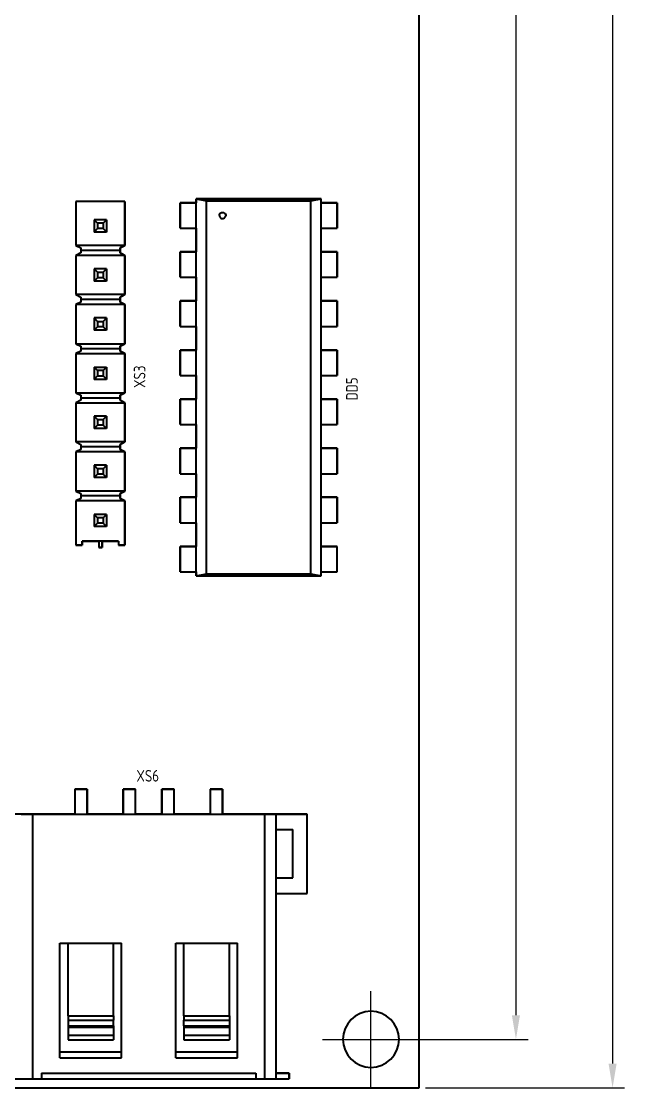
# Model space of a CAD drawing. Header units: inches. Extents: x -969 to 2045, y -594 to 12.
# Drawn here: x -764.2 to -701.7, y -302.5 to -192.1 of the extents above; entities that cross this region are included whole.
import ezdxf

# ---------------------------------------------------------------- set-up
doc = ezdxf.new("R2010")
doc.units = ezdxf.units.IN
doc.header["$MEASUREMENT"] = 0
doc.layers.add('Основная', color=7, linetype='Continuous', lineweight=40)
doc.styles.add('GOST type A0', font='gost.TTF', dxfattribs={"height": 2.116667})
doc.dimstyles.new('ISO-25', dxfattribs={"dimtxt": 2.5, "dimasz": 2.5, "dimexe": 1.25, "dimexo": 0.625, "dimtad": 1, "dimtxsty": 'Standard', "dimcen": 2.5, "dimadec": 0, "dimazin": 0, "dimtfac": 1, "dimtmove": 0, "dimatfit": 3, "dimfxl": 1, "dimarcsym": 0})

# ---------------------------------------------------------------- blocks, each defined once
blk = doc.blocks.new('*D28')
at = {"color": 0, "lineweight": -2, "transparency": 16777216}
for p, q in [((-727.37, -67.47), (-711.75, -67.47)), ((-713, -69.97), (-713, -294.97)), ((-727.37, -297.47), (-711.75, -297.47))]:
    blk.add_line(p, q, dxfattribs=at)
at = {"color": 0, "transparency": 16777216}
for points in [[(-713.42, -69.97), (-712.58, -69.97), (-713, -67.47)], [(-713.42, -294.97), (-712.58, -294.97), (-713, -297.47)]]:
    blk.add_solid(points, dxfattribs=at)
at = {"layer": 'DEFPOINTS', "color": 0, "transparency": 16777216}
for p in [(-728, -67.47), (-728, -297.47), (-713, -297.47)]:
    blk.add_point(p, dxfattribs=at)
at = {"color": 0, "transparency": 16777216, "insert": (-714.68, -182.47), "char_height": 2.117, "attachment_point": 5, "rotation": 90, "style": 'GOST type A0'}
blk.add_mtext('115*', dxfattribs=at)
blk = doc.blocks.new('*D29')
at = {"color": 0, "lineweight": -2, "transparency": 16777216}
for p, q in [((-762.18, -45.27), (-701.75, -45.27)), ((-703, -47.77), (-703, -299.97)), ((-722.37, -302.47), (-701.75, -302.47))]:
    blk.add_line(p, q, dxfattribs=at)
at = {"color": 0, "transparency": 16777216}
for points in [[(-703.42, -47.77), (-702.58, -47.77), (-703, -45.27)], [(-703.42, -299.97), (-702.58, -299.97), (-703, -302.47)]]:
    blk.add_solid(points, dxfattribs=at)
at = {"layer": 'DEFPOINTS', "color": 0, "transparency": 16777216}
for p in [(-762.8, -45.27), (-723, -302.47), (-703, -302.47)]:
    blk.add_point(p, dxfattribs=at)
at = {"color": 0, "transparency": 16777216, "insert": (-704.84, -173.87), "char_height": 2.117, "attachment_point": 5, "rotation": 90, "style": 'GOST type A0'}
blk.add_mtext('128,6*', dxfattribs=at)

msp = doc.modelspace()

# ---------------------------------------------------------------- linework, layer by layer
for p, q in [((-727.999, -302.467), (-727.999, -292.467)), ((-727.999, -302.467), (-727.999, -292.467)), ((-732.999, -297.467), (-722.999, -297.467)), ((-732.999, -297.467), (-722.999, -297.467))]:
    msp.add_line(p, q)
at = {"layer": 'Основная'}
for p, q in [((-722.999, -302.467), (-722.999, -62.467)), ((-733.141, -210.499), (-746.097, -210.499)), ((-746.097, -210.499), (-746.097, -210.907)), ((-746.097, -249.515), (-746.097, -210.499)), ((-746.097, -210.499), (-745.029, -210.703)), ((-746.097, -210.499), (-733.141, -210.499)), ((-733.141, -210.499), (-746.097, -210.499)), ((-746.097, -210.499), (-746.097, -210.907)), ((-746.097, -249.515), (-746.097, -210.499)), ((-746.097, -210.499), (-745.029, -210.703)), ((-746.097, -210.499), (-733.141, -210.499)), ((-745.029, -249.311), (-745.029, -210.703)), ((-745.029, -210.703), (-734.209, -210.703)), ((-745.029, -249.311), (-745.029, -210.703)), ((-745.029, -210.703), (-734.209, -210.703)), ((-734.209, -210.703), (-733.141, -210.499)), ((-734.209, -210.703), (-733.141, -210.499)), ((-734.209, -249.311), (-734.209, -210.703)), ((-734.209, -249.311), (-734.209, -210.703)), ((-733.141, -210.907), (-733.141, -210.499)), ((-733.141, -249.515), (-733.141, -210.499)), ((-733.141, -210.907), (-733.141, -210.499)), ((-733.141, -249.515), (-733.141, -210.499)), ((-753.459, -210.767), (-758.539, -210.767)), ((-758.539, -210.767), (-758.539, -215.339)), ((-758.539, -210.767), (-758.539, -215.339)), ((-753.459, -210.767), (-758.539, -210.767)), ((-753.459, -210.767), (-758.539, -210.767)), ((-758.539, -210.767), (-758.539, -215.339)), ((-758.539, -210.767), (-758.539, -215.339)), ((-753.459, -210.767), (-758.539, -210.767)), ((-753.459, -215.339), (-753.459, -210.767)), ((-753.459, -210.767), (-753.459, -215.339)), ((-753.459, -215.339), (-753.459, -210.767)), ((-753.459, -210.767), (-753.459, -215.339)), ((-746.097, -210.907), (-747.747, -210.907)), ((-747.747, -210.907), (-747.747, -213.547)), ((-747.747, -210.907), (-746.097, -210.907)), ((-747.747, -213.547), (-747.747, -210.907)), ((-746.097, -210.907), (-747.747, -210.907)), ((-747.747, -210.907), (-747.747, -213.547)), ((-747.747, -210.907), (-746.097, -210.907)), ((-747.747, -213.547), (-747.747, -210.907)), ((-731.491, -210.907), (-733.141, -210.907)), ((-733.141, -210.907), (-731.491, -210.907)), ((-731.491, -210.907), (-733.141, -210.907)), ((-733.141, -210.907), (-731.491, -210.907)), ((-731.491, -213.547), (-731.491, -210.907)), ((-731.491, -210.907), (-731.491, -213.547)), ((-731.491, -213.547), (-731.491, -210.907)), ((-731.491, -210.907), (-731.491, -213.547)), ((-756.633, -212.673), (-756.633, -213.943)), ((-756.633, -212.673), (-756.281, -213.025)), ((-755.363, -212.673), (-756.633, -212.673)), ((-756.633, -212.673), (-756.633, -213.943)), ((-756.633, -212.673), (-756.281, -213.025)), ((-755.363, -212.673), (-756.633, -212.673)), ((-755.363, -212.673), (-755.715, -213.025)), ((-755.363, -212.673), (-755.715, -213.025)), ((-755.363, -212.673), (-755.363, -213.943)), ((-755.363, -212.673), (-755.363, -213.943)), ((-743.675, -212.227), (-743.665, -212.147)), ((-743.675, -212.227), (-743.665, -212.147)), ((-743.675, -212.227), (-743.665, -212.307)), ((-743.675, -212.227), (-743.665, -212.307)), ((-743.665, -212.147), (-743.635, -212.071)), ((-743.665, -212.147), (-743.635, -212.071)), ((-743.665, -212.307), (-743.635, -212.383)), ((-743.665, -212.307), (-743.635, -212.383)), ((-743.635, -212.071), (-743.587, -212.005)), ((-743.635, -212.071), (-743.587, -212.005)), ((-743.635, -212.383), (-743.587, -212.449)), ((-743.635, -212.383), (-743.587, -212.449)), ((-743.587, -212.005), (-743.525, -211.953)), ((-743.587, -212.005), (-743.525, -211.953)), ((-743.587, -212.449), (-743.525, -212.501)), ((-743.587, -212.449), (-743.525, -212.501)), ((-743.525, -211.953), (-743.451, -211.919)), ((-743.525, -211.953), (-743.451, -211.919)), ((-743.525, -212.501), (-743.451, -212.535)), ((-743.525, -212.501), (-743.451, -212.535)), ((-743.451, -211.919), (-743.371, -211.903)), ((-743.451, -211.919), (-743.371, -211.903)), ((-743.451, -212.535), (-743.371, -212.551)), ((-743.451, -212.535), (-743.371, -212.551)), ((-743.371, -211.903), (-743.291, -211.909)), ((-743.371, -211.903), (-743.291, -211.909)), ((-743.371, -212.551), (-743.291, -212.545)), ((-743.371, -212.551), (-743.291, -212.545)), ((-743.291, -211.909), (-743.213, -211.935)), ((-743.291, -211.909), (-743.213, -211.935)), ((-743.291, -212.545), (-743.213, -212.521)), ((-743.291, -212.545), (-743.213, -212.521)), ((-743.213, -211.935), (-743.145, -211.977)), ((-743.213, -211.935), (-743.145, -211.977)), ((-743.213, -212.521), (-743.145, -212.477)), ((-743.213, -212.521), (-743.145, -212.477)), ((-743.145, -211.977), (-743.089, -212.037)), ((-743.145, -211.977), (-743.089, -212.037)), ((-743.145, -212.477), (-743.089, -212.417)), ((-743.145, -212.477), (-743.089, -212.417)), ((-743.089, -212.037), (-743.051, -212.107)), ((-743.089, -212.037), (-743.051, -212.107)), ((-743.089, -212.417), (-743.051, -212.347)), ((-743.089, -212.417), (-743.051, -212.347)), ((-743.051, -212.107), (-743.031, -212.187)), ((-743.051, -212.107), (-743.031, -212.187)), ((-743.051, -212.347), (-743.031, -212.267)), ((-743.051, -212.347), (-743.031, -212.267)), ((-743.031, -212.187), (-743.031, -212.267)), ((-743.031, -212.187), (-743.031, -212.267)), ((-756.281, -213.591), (-756.633, -213.943)), ((-756.281, -213.591), (-756.633, -213.943)), ((-755.363, -213.943), (-756.633, -213.943)), ((-755.363, -213.943), (-756.633, -213.943)), ((-756.281, -213.025), (-756.281, -213.591)), ((-755.715, -213.025), (-756.281, -213.025)), ((-756.281, -213.025), (-756.281, -213.591)), ((-755.715, -213.025), (-756.281, -213.025)), ((-755.715, -213.591), (-756.281, -213.591)), ((-755.715, -213.591), (-756.281, -213.591)), ((-755.715, -213.025), (-755.715, -213.591)), ((-755.715, -213.025), (-755.715, -213.591)), ((-755.715, -213.591), (-755.363, -213.943)), ((-755.715, -213.591), (-755.363, -213.943)), ((-747.747, -213.547), (-746.097, -213.547)), ((-747.747, -213.547), (-746.097, -213.547)), ((-747.747, -213.547), (-746.097, -213.547)), ((-747.747, -213.547), (-746.097, -213.547)), ((-746.097, -213.547), (-746.097, -215.987)), ((-746.097, -213.547), (-746.097, -215.987)), ((-733.141, -215.987), (-733.141, -213.547)), ((-733.141, -213.547), (-731.491, -213.547)), ((-733.141, -213.547), (-731.491, -213.547)), ((-733.141, -215.987), (-733.141, -213.547)), ((-733.141, -213.547), (-731.491, -213.547)), ((-733.141, -213.547), (-731.491, -213.547)), ((-758.539, -215.339), (-758.031, -215.587)), ((-758.539, -215.339), (-758.031, -215.587)), ((-753.459, -215.339), (-758.539, -215.339)), ((-758.539, -215.339), (-758.031, -215.587)), ((-758.539, -215.339), (-758.031, -215.587)), ((-753.459, -215.339), (-758.539, -215.339)), ((-758.031, -216.107), (-758.539, -216.355)), ((-758.031, -216.107), (-758.539, -216.355)), ((-758.031, -216.107), (-758.539, -216.355)), ((-758.031, -216.107), (-758.539, -216.355)), ((-758.031, -215.587), (-758.031, -216.107)), ((-758.031, -215.587), (-758.031, -215.847)), ((-758.031, -215.587), (-758.031, -216.107)), ((-758.031, -215.587), (-758.031, -215.847)), ((-758.031, -215.847), (-758.031, -216.107)), ((-753.967, -215.847), (-758.031, -215.847)), ((-758.031, -215.847), (-758.031, -216.107)), ((-753.967, -215.847), (-758.031, -215.847)), ((-753.967, -215.587), (-753.459, -215.339)), ((-753.459, -215.339), (-753.967, -215.587)), ((-753.967, -215.587), (-753.459, -215.339)), ((-753.459, -215.339), (-753.967, -215.587)), ((-753.967, -216.107), (-753.967, -215.587)), ((-753.967, -215.587), (-753.967, -215.847)), ((-753.967, -216.107), (-753.967, -215.587)), ((-753.967, -215.587), (-753.967, -215.847)), ((-753.967, -215.847), (-753.967, -216.107)), ((-753.967, -215.847), (-753.967, -216.107)), ((-753.459, -216.355), (-753.967, -216.107)), ((-753.967, -216.107), (-753.459, -216.355)), ((-753.459, -216.355), (-753.967, -216.107)), ((-753.967, -216.107), (-753.459, -216.355)), ((-746.097, -215.987), (-747.747, -215.987)), ((-747.747, -215.987), (-747.747, -218.627)), ((-747.747, -215.987), (-746.097, -215.987)), ((-747.747, -218.627), (-747.747, -215.987)), ((-746.097, -215.987), (-747.747, -215.987)), ((-747.747, -215.987), (-747.747, -218.627)), ((-747.747, -215.987), (-746.097, -215.987)), ((-747.747, -218.627), (-747.747, -215.987)), ((-731.491, -215.987), (-733.141, -215.987)), ((-733.141, -215.987), (-731.491, -215.987)), ((-731.491, -215.987), (-733.141, -215.987)), ((-733.141, -215.987), (-731.491, -215.987)), ((-731.491, -218.627), (-731.491, -215.987)), ((-731.491, -215.987), (-731.491, -218.627)), ((-731.491, -218.627), (-731.491, -215.987)), ((-731.491, -215.987), (-731.491, -218.627)), ((-758.539, -216.355), (-758.539, -220.419)), ((-758.539, -216.355), (-758.539, -220.419)), ((-753.459, -216.355), (-758.539, -216.355)), ((-758.539, -216.355), (-758.539, -220.419)), ((-758.539, -216.355), (-758.539, -220.419)), ((-753.459, -216.355), (-758.539, -216.355)), ((-753.459, -220.419), (-753.459, -216.355)), ((-753.459, -216.355), (-753.459, -220.419)), ((-753.459, -220.419), (-753.459, -216.355)), ((-753.459, -216.355), (-753.459, -220.419)), ((-756.633, -217.753), (-756.633, -219.023)), ((-756.633, -217.753), (-756.281, -218.105)), ((-755.363, -217.753), (-756.633, -217.753)), ((-756.633, -217.753), (-756.633, -219.023)), ((-756.633, -217.753), (-756.281, -218.105)), ((-755.363, -217.753), (-756.633, -217.753)), ((-756.281, -218.105), (-756.281, -218.671)), ((-756.281, -218.105), (-755.715, -218.105)), ((-756.281, -218.105), (-756.281, -218.671)), ((-756.281, -218.105), (-755.715, -218.105)), ((-755.363, -217.753), (-755.715, -218.105)), ((-755.363, -217.753), (-755.715, -218.105)), ((-755.715, -218.105), (-755.715, -218.671)), ((-755.715, -218.105), (-755.715, -218.671)), ((-755.363, -217.753), (-755.363, -219.023)), ((-755.363, -217.753), (-755.363, -219.023)), ((-756.281, -218.671), (-756.633, -219.023)), ((-756.281, -218.671), (-756.633, -219.023)), ((-755.363, -219.023), (-756.633, -219.023)), ((-755.363, -219.023), (-756.633, -219.023)), ((-755.715, -218.671), (-756.281, -218.671)), ((-755.715, -218.671), (-756.281, -218.671)), ((-755.715, -218.671), (-755.363, -219.023)), ((-755.715, -218.671), (-755.363, -219.023)), ((-747.747, -218.627), (-746.097, -218.627)), ((-747.747, -218.627), (-746.097, -218.627)), ((-747.747, -218.627), (-746.097, -218.627)), ((-747.747, -218.627), (-746.097, -218.627)), ((-746.097, -218.627), (-746.097, -221.067)), ((-746.097, -218.627), (-746.097, -221.067)), ((-733.141, -221.067), (-733.141, -218.627)), ((-733.141, -218.627), (-731.491, -218.627)), ((-733.141, -218.627), (-731.491, -218.627)), ((-733.141, -221.067), (-733.141, -218.627)), ((-733.141, -218.627), (-731.491, -218.627)), ((-733.141, -218.627), (-731.491, -218.627)), ((-758.539, -220.419), (-758.031, -220.667)), ((-758.539, -220.419), (-758.031, -220.667)), ((-753.459, -220.419), (-758.539, -220.419)), ((-758.539, -220.419), (-758.031, -220.667)), ((-758.539, -220.419), (-758.031, -220.667)), ((-753.459, -220.419), (-758.539, -220.419)), ((-753.967, -220.667), (-753.459, -220.419)), ((-753.459, -220.419), (-753.967, -220.667)), ((-753.967, -220.667), (-753.459, -220.419)), ((-753.459, -220.419), (-753.967, -220.667)), ((-758.031, -221.187), (-758.539, -221.435)), ((-758.031, -221.187), (-758.539, -221.435)), ((-758.031, -221.187), (-758.539, -221.435)), ((-758.031, -221.187), (-758.539, -221.435)), ((-758.539, -221.435), (-758.539, -225.499)), ((-758.539, -221.435), (-758.539, -225.499)), ((-753.459, -221.435), (-758.539, -221.435)), ((-758.539, -221.435), (-758.539, -225.499)), ((-758.539, -221.435), (-758.539, -225.499)), ((-753.459, -221.435), (-758.539, -221.435)), ((-758.031, -220.667), (-758.031, -221.187)), ((-758.031, -220.667), (-758.031, -220.927)), ((-758.031, -220.667), (-758.031, -221.187)), ((-758.031, -220.667), (-758.031, -220.927)), ((-758.031, -220.927), (-758.031, -221.187)), ((-753.967, -220.927), (-758.031, -220.927)), ((-758.031, -220.927), (-758.031, -221.187)), ((-753.967, -220.927), (-758.031, -220.927)), ((-753.967, -221.187), (-753.967, -220.667)), ((-753.967, -220.667), (-753.967, -220.927)), ((-753.967, -221.187), (-753.967, -220.667)), ((-753.967, -220.667), (-753.967, -220.927)), ((-753.967, -220.927), (-753.967, -221.187)), ((-753.967, -220.927), (-753.967, -221.187)), ((-753.459, -221.435), (-753.967, -221.187)), ((-753.967, -221.187), (-753.459, -221.435)), ((-753.459, -221.435), (-753.967, -221.187)), ((-753.967, -221.187), (-753.459, -221.435)), ((-753.459, -225.499), (-753.459, -221.435)), ((-753.459, -221.435), (-753.459, -225.499)), ((-753.459, -225.499), (-753.459, -221.435)), ((-753.459, -221.435), (-753.459, -225.499)), ((-746.097, -221.067), (-747.747, -221.067)), ((-747.747, -221.067), (-747.747, -223.707)), ((-747.747, -221.067), (-746.097, -221.067)), ((-747.747, -223.707), (-747.747, -221.067)), ((-746.097, -221.067), (-747.747, -221.067)), ((-747.747, -221.067), (-747.747, -223.707)), ((-747.747, -221.067), (-746.097, -221.067)), ((-747.747, -223.707), (-747.747, -221.067)), ((-731.491, -221.067), (-733.141, -221.067)), ((-733.141, -221.067), (-731.491, -221.067)), ((-731.491, -221.067), (-733.141, -221.067)), ((-733.141, -221.067), (-731.491, -221.067)), ((-731.491, -223.707), (-731.491, -221.067)), ((-731.491, -221.067), (-731.491, -223.707)), ((-731.491, -223.707), (-731.491, -221.067)), ((-731.491, -221.067), (-731.491, -223.707)), ((-756.633, -222.833), (-756.633, -224.103)), ((-756.633, -222.833), (-756.281, -223.185)), ((-755.363, -222.833), (-756.633, -222.833)), ((-756.633, -222.833), (-756.633, -224.103)), ((-756.633, -222.833), (-756.281, -223.185)), ((-755.363, -222.833), (-756.633, -222.833)), ((-755.363, -222.833), (-755.715, -223.185)), ((-755.363, -222.833), (-755.715, -223.185)), ((-755.363, -222.833), (-755.363, -224.103)), ((-755.363, -222.833), (-755.363, -224.103)), ((-756.281, -223.751), (-756.633, -224.103)), ((-756.281, -223.751), (-756.633, -224.103)), ((-756.281, -223.185), (-756.281, -223.751)), ((-756.281, -223.185), (-755.715, -223.185)), ((-756.281, -223.185), (-756.281, -223.751)), ((-756.281, -223.185), (-755.715, -223.185)), ((-755.715, -223.751), (-756.281, -223.751)), ((-755.715, -223.751), (-756.281, -223.751)), ((-755.715, -223.185), (-755.715, -223.751)), ((-755.715, -223.185), (-755.715, -223.751)), ((-755.715, -223.751), (-755.363, -224.103)), ((-755.715, -223.751), (-755.363, -224.103)), ((-747.747, -223.707), (-746.097, -223.707)), ((-747.747, -223.707), (-746.097, -223.707)), ((-747.747, -223.707), (-746.097, -223.707)), ((-747.747, -223.707), (-746.097, -223.707)), ((-746.097, -223.707), (-746.097, -226.147)), ((-746.097, -223.707), (-746.097, -226.147)), ((-733.141, -226.147), (-733.141, -223.707)), ((-733.141, -223.707), (-731.491, -223.707)), ((-733.141, -223.707), (-731.491, -223.707)), ((-733.141, -226.147), (-733.141, -223.707)), ((-733.141, -223.707), (-731.491, -223.707)), ((-733.141, -223.707), (-731.491, -223.707)), ((-755.363, -224.103), (-756.633, -224.103)), ((-755.363, -224.103), (-756.633, -224.103)), ((-758.539, -225.499), (-758.031, -225.747)), ((-758.539, -225.499), (-758.031, -225.747)), ((-758.539, -225.499), (-753.459, -225.499)), ((-758.539, -225.499), (-758.031, -225.747)), ((-758.539, -225.499), (-758.031, -225.747)), ((-758.539, -225.499), (-753.459, -225.499)), ((-758.031, -225.747), (-758.031, -226.267)), ((-758.031, -225.747), (-758.031, -226.007)), ((-758.031, -225.747), (-758.031, -226.267)), ((-758.031, -225.747), (-758.031, -226.007)), ((-758.031, -226.007), (-758.031, -226.267)), ((-758.031, -226.007), (-753.967, -226.007)), ((-758.031, -226.007), (-758.031, -226.267)), ((-758.031, -226.007), (-753.967, -226.007)), ((-753.967, -225.747), (-753.459, -225.499)), ((-753.459, -225.499), (-753.967, -225.747)), ((-753.967, -225.747), (-753.459, -225.499)), ((-753.459, -225.499), (-753.967, -225.747)), ((-753.967, -226.267), (-753.967, -225.747)), ((-753.967, -225.747), (-753.967, -226.007)), ((-753.967, -226.267), (-753.967, -225.747)), ((-753.967, -225.747), (-753.967, -226.007)), ((-753.967, -226.007), (-753.967, -226.267)), ((-753.967, -226.007), (-753.967, -226.267)), ((-746.097, -226.147), (-747.747, -226.147)), ((-747.747, -226.147), (-747.747, -228.787)), ((-747.747, -226.147), (-746.097, -226.147)), ((-747.747, -228.787), (-747.747, -226.147)), ((-746.097, -226.147), (-747.747, -226.147)), ((-747.747, -226.147), (-747.747, -228.787)), ((-747.747, -226.147), (-746.097, -226.147)), ((-747.747, -228.787), (-747.747, -226.147)), ((-731.491, -226.147), (-733.141, -226.147)), ((-733.141, -226.147), (-731.491, -226.147)), ((-731.491, -226.147), (-733.141, -226.147)), ((-733.141, -226.147), (-731.491, -226.147)), ((-731.491, -228.787), (-731.491, -226.147)), ((-731.491, -226.147), (-731.491, -228.787)), ((-731.491, -228.787), (-731.491, -226.147)), ((-731.491, -226.147), (-731.491, -228.787)), ((-758.031, -226.267), (-758.539, -226.515)), ((-758.031, -226.267), (-758.539, -226.515)), ((-758.031, -226.267), (-758.539, -226.515)), ((-758.031, -226.267), (-758.539, -226.515)), ((-758.539, -226.515), (-758.539, -230.579)), ((-758.539, -226.515), (-758.539, -230.579)), ((-758.539, -226.515), (-753.459, -226.515)), ((-758.539, -226.515), (-758.539, -230.579)), ((-758.539, -226.515), (-758.539, -230.579)), ((-758.539, -226.515), (-753.459, -226.515)), ((-753.459, -226.515), (-753.967, -226.267)), ((-753.967, -226.267), (-753.459, -226.515)), ((-753.459, -226.515), (-753.967, -226.267)), ((-753.967, -226.267), (-753.459, -226.515)), ((-753.459, -230.579), (-753.459, -226.515)), ((-753.459, -226.515), (-753.459, -230.579)), ((-753.459, -230.579), (-753.459, -226.515)), ((-753.459, -226.515), (-753.459, -230.579)), ((-756.633, -227.913), (-756.633, -229.183)), ((-756.633, -227.913), (-756.281, -228.265)), ((-756.633, -227.913), (-755.363, -227.913)), ((-756.633, -227.913), (-756.633, -229.183)), ((-756.633, -227.913), (-756.281, -228.265)), ((-756.633, -227.913), (-755.363, -227.913)), ((-756.281, -228.265), (-756.281, -228.831)), ((-755.715, -228.265), (-756.281, -228.265)), ((-756.281, -228.265), (-756.281, -228.831)), ((-755.715, -228.265), (-756.281, -228.265)), ((-755.363, -227.913), (-755.715, -228.265)), ((-755.363, -227.913), (-755.715, -228.265)), ((-755.715, -228.265), (-755.715, -228.831)), ((-755.715, -228.265), (-755.715, -228.831)), ((-755.363, -227.913), (-755.363, -229.183)), ((-755.363, -227.913), (-755.363, -229.183)), ((-756.281, -228.831), (-756.633, -229.183)), ((-756.281, -228.831), (-756.633, -229.183)), ((-755.363, -229.183), (-756.633, -229.183)), ((-755.363, -229.183), (-756.633, -229.183)), ((-756.281, -228.831), (-755.715, -228.831)), ((-756.281, -228.831), (-755.715, -228.831)), ((-755.715, -228.831), (-755.363, -229.183)), ((-755.715, -228.831), (-755.363, -229.183)), ((-747.747, -228.787), (-746.097, -228.787)), ((-747.747, -228.787), (-746.097, -228.787)), ((-747.747, -228.787), (-746.097, -228.787)), ((-747.747, -228.787), (-746.097, -228.787)), ((-746.097, -228.787), (-746.097, -231.227)), ((-746.097, -228.787), (-746.097, -231.227)), ((-733.141, -231.227), (-733.141, -228.787)), ((-733.141, -228.787), (-731.491, -228.787)), ((-733.141, -228.787), (-731.491, -228.787)), ((-733.141, -231.227), (-733.141, -228.787)), ((-733.141, -228.787), (-731.491, -228.787)), ((-733.141, -228.787), (-731.491, -228.787)), ((-758.539, -230.579), (-758.031, -230.827)), ((-758.539, -230.579), (-758.031, -230.827)), ((-758.539, -230.579), (-753.459, -230.579)), ((-758.539, -230.579), (-758.031, -230.827)), ((-758.539, -230.579), (-758.031, -230.827)), ((-758.539, -230.579), (-753.459, -230.579)), ((-753.967, -230.827), (-753.459, -230.579)), ((-753.459, -230.579), (-753.967, -230.827)), ((-753.967, -230.827), (-753.459, -230.579)), ((-753.459, -230.579), (-753.967, -230.827)), ((-758.031, -231.347), (-758.539, -231.595)), ((-758.031, -231.347), (-758.539, -231.595)), ((-758.031, -231.347), (-758.539, -231.595)), ((-758.031, -231.347), (-758.539, -231.595)), ((-758.539, -231.595), (-758.539, -235.659)), ((-758.539, -231.595), (-758.539, -235.659)), ((-758.539, -231.595), (-753.459, -231.595)), ((-758.539, -231.595), (-758.539, -235.659)), ((-758.539, -231.595), (-758.539, -235.659)), ((-758.539, -231.595), (-753.459, -231.595)), ((-758.031, -230.827), (-758.031, -231.347)), ((-758.031, -230.827), (-758.031, -231.087)), ((-758.031, -230.827), (-758.031, -231.347)), ((-758.031, -230.827), (-758.031, -231.087)), ((-758.031, -231.087), (-758.031, -231.347)), ((-758.031, -231.087), (-753.967, -231.087)), ((-758.031, -231.087), (-758.031, -231.347)), ((-758.031, -231.087), (-753.967, -231.087)), ((-753.967, -231.347), (-753.967, -230.827)), ((-753.967, -230.827), (-753.967, -231.087)), ((-753.967, -231.347), (-753.967, -230.827)), ((-753.967, -230.827), (-753.967, -231.087)), ((-753.967, -231.087), (-753.967, -231.347)), ((-753.967, -231.087), (-753.967, -231.347)), ((-753.459, -231.595), (-753.967, -231.347)), ((-753.967, -231.347), (-753.459, -231.595)), ((-753.459, -231.595), (-753.967, -231.347)), ((-753.967, -231.347), (-753.459, -231.595)), ((-753.459, -235.659), (-753.459, -231.595)), ((-753.459, -231.595), (-753.459, -235.659)), ((-753.459, -235.659), (-753.459, -231.595)), ((-753.459, -231.595), (-753.459, -235.659)), ((-746.097, -231.227), (-747.747, -231.227)), ((-747.747, -231.227), (-747.747, -233.867)), ((-747.747, -231.227), (-746.097, -231.227)), ((-747.747, -233.867), (-747.747, -231.227)), ((-746.097, -231.227), (-747.747, -231.227)), ((-747.747, -231.227), (-747.747, -233.867)), ((-747.747, -231.227), (-746.097, -231.227)), ((-747.747, -233.867), (-747.747, -231.227)), ((-731.491, -231.227), (-733.141, -231.227)), ((-733.141, -231.227), (-731.491, -231.227)), ((-731.491, -231.227), (-733.141, -231.227)), ((-733.141, -231.227), (-731.491, -231.227)), ((-731.491, -233.867), (-731.491, -231.227)), ((-731.491, -231.227), (-731.491, -233.867)), ((-731.491, -233.867), (-731.491, -231.227)), ((-731.491, -231.227), (-731.491, -233.867)), ((-756.633, -232.993), (-756.633, -234.263)), ((-756.633, -232.993), (-756.281, -233.345)), ((-755.363, -232.993), (-756.633, -232.993)), ((-756.633, -232.993), (-756.633, -234.263)), ((-756.633, -232.993), (-756.281, -233.345)), ((-755.363, -232.993), (-756.633, -232.993)), ((-756.281, -233.345), (-756.281, -233.911)), ((-756.281, -233.345), (-755.715, -233.345)), ((-756.281, -233.345), (-756.281, -233.911)), ((-756.281, -233.345), (-755.715, -233.345)), ((-755.363, -232.993), (-755.715, -233.345)), ((-755.363, -232.993), (-755.715, -233.345)), ((-755.715, -233.345), (-755.715, -233.911)), ((-755.715, -233.345), (-755.715, -233.911)), ((-755.363, -232.993), (-755.363, -234.263)), ((-755.363, -232.993), (-755.363, -234.263)), ((-747.747, -233.867), (-746.097, -233.867)), ((-747.747, -233.867), (-746.097, -233.867)), ((-747.747, -233.867), (-746.097, -233.867)), ((-747.747, -233.867), (-746.097, -233.867)), ((-746.097, -233.867), (-746.097, -236.307)), ((-746.097, -233.867), (-746.097, -236.307)), ((-733.141, -236.307), (-733.141, -233.867)), ((-733.141, -233.867), (-731.491, -233.867)), ((-733.141, -233.867), (-731.491, -233.867)), ((-733.141, -236.307), (-733.141, -233.867)), ((-733.141, -233.867), (-731.491, -233.867)), ((-733.141, -233.867), (-731.491, -233.867)), ((-756.281, -233.911), (-756.633, -234.263)), ((-756.281, -233.911), (-756.633, -234.263)), ((-755.363, -234.263), (-756.633, -234.263)), ((-755.363, -234.263), (-756.633, -234.263)), ((-755.715, -233.911), (-756.281, -233.911)), ((-755.715, -233.911), (-756.281, -233.911)), ((-755.715, -233.911), (-755.363, -234.263)), ((-755.715, -233.911), (-755.363, -234.263)), ((-758.539, -235.659), (-758.031, -235.907)), ((-758.539, -235.659), (-758.031, -235.907)), ((-753.459, -235.659), (-758.539, -235.659)), ((-758.539, -235.659), (-758.031, -235.907)), ((-758.539, -235.659), (-758.031, -235.907)), ((-753.459, -235.659), (-758.539, -235.659)), ((-758.031, -235.907), (-758.031, -236.427)), ((-758.031, -235.907), (-758.031, -236.167)), ((-758.031, -235.907), (-758.031, -236.427)), ((-758.031, -235.907), (-758.031, -236.167)), ((-753.967, -235.907), (-753.459, -235.659)), ((-753.459, -235.659), (-753.967, -235.907)), ((-753.967, -235.907), (-753.459, -235.659)), ((-753.459, -235.659), (-753.967, -235.907)), ((-753.967, -236.427), (-753.967, -235.907)), ((-753.967, -235.907), (-753.967, -236.167)), ((-753.967, -236.427), (-753.967, -235.907)), ((-753.967, -235.907), (-753.967, -236.167)), ((-758.031, -236.427), (-758.539, -236.675)), ((-758.031, -236.427), (-758.539, -236.675)), ((-758.031, -236.427), (-758.539, -236.675)), ((-758.031, -236.427), (-758.539, -236.675)), ((-758.539, -236.675), (-758.539, -240.739)), ((-758.539, -236.675), (-758.539, -240.739)), ((-753.459, -236.675), (-758.539, -236.675)), ((-758.539, -236.675), (-758.539, -240.739)), ((-758.539, -236.675), (-758.539, -240.739)), ((-753.459, -236.675), (-758.539, -236.675)), ((-758.031, -236.167), (-758.031, -236.427)), ((-753.967, -236.167), (-758.031, -236.167)), ((-758.031, -236.167), (-758.031, -236.427)), ((-753.967, -236.167), (-758.031, -236.167)), ((-753.967, -236.167), (-753.967, -236.427)), ((-753.967, -236.167), (-753.967, -236.427)), ((-753.459, -236.675), (-753.967, -236.427)), ((-753.967, -236.427), (-753.459, -236.675)), ((-753.459, -236.675), (-753.967, -236.427)), ((-753.967, -236.427), (-753.459, -236.675)), ((-753.459, -240.739), (-753.459, -236.675)), ((-753.459, -236.675), (-753.459, -240.739)), ((-753.459, -240.739), (-753.459, -236.675)), ((-753.459, -236.675), (-753.459, -240.739)), ((-746.097, -236.307), (-747.747, -236.307)), ((-747.747, -236.307), (-747.747, -238.947)), ((-747.747, -236.307), (-746.097, -236.307)), ((-747.747, -238.947), (-747.747, -236.307)), ((-746.097, -236.307), (-747.747, -236.307)), ((-747.747, -236.307), (-747.747, -238.947)), ((-747.747, -236.307), (-746.097, -236.307)), ((-747.747, -238.947), (-747.747, -236.307)), ((-731.491, -236.307), (-733.141, -236.307)), ((-733.141, -236.307), (-731.491, -236.307)), ((-731.491, -236.307), (-733.141, -236.307)), ((-733.141, -236.307), (-731.491, -236.307)), ((-731.491, -238.947), (-731.491, -236.307)), ((-731.491, -236.307), (-731.491, -238.947)), ((-731.491, -238.947), (-731.491, -236.307)), ((-731.491, -236.307), (-731.491, -238.947)), ((-756.633, -238.073), (-756.633, -239.343)), ((-756.633, -238.073), (-756.281, -238.425)), ((-755.363, -238.073), (-756.633, -238.073)), ((-756.633, -238.073), (-756.633, -239.343)), ((-756.633, -238.073), (-756.281, -238.425)), ((-755.363, -238.073), (-756.633, -238.073)), ((-755.363, -238.073), (-755.715, -238.425)), ((-755.363, -238.073), (-755.715, -238.425)), ((-755.363, -238.073), (-755.363, -239.343)), ((-755.363, -238.073), (-755.363, -239.343)), ((-756.281, -238.991), (-756.633, -239.343)), ((-756.281, -238.991), (-756.633, -239.343)), ((-755.363, -239.343), (-756.633, -239.343)), ((-755.363, -239.343), (-756.633, -239.343)), ((-756.281, -238.425), (-756.281, -238.991)), ((-755.715, -238.425), (-756.281, -238.425)), ((-756.281, -238.425), (-756.281, -238.991)), ((-755.715, -238.425), (-756.281, -238.425)), ((-755.715, -238.991), (-756.281, -238.991)), ((-755.715, -238.991), (-756.281, -238.991)), ((-755.715, -238.425), (-755.715, -238.991)), ((-755.715, -238.425), (-755.715, -238.991)), ((-755.715, -238.991), (-755.363, -239.343)), ((-755.715, -238.991), (-755.363, -239.343)), ((-747.747, -238.947), (-746.097, -238.947)), ((-747.747, -238.947), (-746.097, -238.947)), ((-747.747, -238.947), (-746.097, -238.947)), ((-747.747, -238.947), (-746.097, -238.947)), ((-746.097, -238.947), (-746.097, -241.387)), ((-746.097, -238.947), (-746.097, -241.387)), ((-733.141, -241.387), (-733.141, -238.947)), ((-733.141, -238.947), (-731.491, -238.947)), ((-733.141, -238.947), (-731.491, -238.947)), ((-733.141, -241.387), (-733.141, -238.947)), ((-733.141, -238.947), (-731.491, -238.947)), ((-733.141, -238.947), (-731.491, -238.947)), ((-758.539, -240.739), (-758.031, -240.987)), ((-758.539, -240.739), (-758.031, -240.987)), ((-753.459, -240.739), (-758.539, -240.739)), ((-758.539, -240.739), (-758.031, -240.987)), ((-758.539, -240.739), (-758.031, -240.987)), ((-753.459, -240.739), (-758.539, -240.739)), ((-758.031, -241.507), (-758.539, -241.755)), ((-758.031, -241.507), (-758.539, -241.755)), ((-758.031, -241.507), (-758.539, -241.755)), ((-758.031, -241.507), (-758.539, -241.755)), ((-758.031, -240.987), (-758.031, -241.507)), ((-758.031, -240.987), (-758.031, -241.247)), ((-758.031, -240.987), (-758.031, -241.507)), ((-758.031, -240.987), (-758.031, -241.247)), ((-758.031, -241.247), (-758.031, -241.507)), ((-753.967, -241.247), (-758.031, -241.247)), ((-758.031, -241.247), (-758.031, -241.507)), ((-753.967, -241.247), (-758.031, -241.247)), ((-753.967, -240.987), (-753.459, -240.739)), ((-753.459, -240.739), (-753.967, -240.987)), ((-753.967, -240.987), (-753.459, -240.739)), ((-753.459, -240.739), (-753.967, -240.987)), ((-753.967, -241.507), (-753.967, -240.987)), ((-753.967, -240.987), (-753.967, -241.247)), ((-753.967, -241.507), (-753.967, -240.987)), ((-753.967, -240.987), (-753.967, -241.247)), ((-753.967, -241.247), (-753.967, -241.507)), ((-753.967, -241.247), (-753.967, -241.507)), ((-753.459, -241.755), (-753.967, -241.507)), ((-753.967, -241.507), (-753.459, -241.755)), ((-753.459, -241.755), (-753.967, -241.507)), ((-753.967, -241.507), (-753.459, -241.755)), ((-746.097, -241.387), (-747.747, -241.387)), ((-747.747, -241.387), (-747.747, -244.027)), ((-747.747, -241.387), (-746.097, -241.387)), ((-747.747, -244.027), (-747.747, -241.387)), ((-746.097, -241.387), (-747.747, -241.387)), ((-747.747, -241.387), (-747.747, -244.027)), ((-747.747, -241.387), (-746.097, -241.387)), ((-747.747, -244.027), (-747.747, -241.387)), ((-731.491, -241.387), (-733.141, -241.387)), ((-733.141, -241.387), (-731.491, -241.387)), ((-731.491, -241.387), (-733.141, -241.387)), ((-733.141, -241.387), (-731.491, -241.387)), ((-731.491, -244.027), (-731.491, -241.387)), ((-731.491, -241.387), (-731.491, -244.027)), ((-731.491, -244.027), (-731.491, -241.387)), ((-731.491, -241.387), (-731.491, -244.027)), ((-758.539, -241.755), (-758.539, -246.327)), ((-758.539, -241.755), (-758.539, -246.327)), ((-753.459, -241.755), (-758.539, -241.755)), ((-758.539, -241.755), (-758.539, -246.327)), ((-758.539, -241.755), (-758.539, -246.327)), ((-753.459, -241.755), (-758.539, -241.755)), ((-753.459, -246.327), (-753.459, -241.755)), ((-753.459, -241.755), (-753.459, -246.327)), ((-753.459, -246.327), (-753.459, -241.755)), ((-753.459, -241.755), (-753.459, -246.327)), ((-756.633, -243.153), (-756.633, -244.423)), ((-756.633, -243.153), (-756.281, -243.505)), ((-755.363, -243.153), (-756.633, -243.153)), ((-756.633, -243.153), (-756.633, -244.423)), ((-756.633, -243.153), (-756.281, -243.505)), ((-755.363, -243.153), (-756.633, -243.153)), ((-756.281, -243.505), (-756.281, -244.071)), ((-755.715, -243.505), (-756.281, -243.505)), ((-756.281, -243.505), (-756.281, -244.071)), ((-755.715, -243.505), (-756.281, -243.505)), ((-755.363, -243.153), (-755.715, -243.505)), ((-755.363, -243.153), (-755.715, -243.505)), ((-755.715, -243.505), (-755.715, -244.071)), ((-755.715, -243.505), (-755.715, -244.071)), ((-755.363, -243.153), (-755.363, -244.423)), ((-755.363, -243.153), (-755.363, -244.423)), ((-756.281, -244.071), (-756.633, -244.423)), ((-756.281, -244.071), (-756.633, -244.423)), ((-755.363, -244.423), (-756.633, -244.423)), ((-755.363, -244.423), (-756.633, -244.423)), ((-755.715, -244.071), (-756.281, -244.071)), ((-755.715, -244.071), (-756.281, -244.071)), ((-755.715, -244.071), (-755.363, -244.423)), ((-755.715, -244.071), (-755.363, -244.423)), ((-747.747, -244.027), (-746.097, -244.027)), ((-747.747, -244.027), (-746.097, -244.027)), ((-747.747, -244.027), (-746.097, -244.027)), ((-747.747, -244.027), (-746.097, -244.027)), ((-746.097, -244.027), (-746.097, -246.467)), ((-746.097, -244.027), (-746.097, -246.467)), ((-733.141, -246.467), (-733.141, -244.027)), ((-733.141, -244.027), (-731.491, -244.027)), ((-733.141, -244.027), (-731.491, -244.027)), ((-733.141, -246.467), (-733.141, -244.027)), ((-733.141, -244.027), (-731.491, -244.027)), ((-733.141, -244.027), (-731.491, -244.027)), ((-757.879, -246.327), (-757.879, -245.921)), ((-757.879, -245.921), (-756.171, -245.921)), ((-754.119, -245.921), (-757.879, -245.921)), ((-757.879, -245.921), (-757.879, -246.327)), ((-757.879, -246.327), (-757.879, -245.921)), ((-757.879, -245.921), (-756.171, -245.921)), ((-754.119, -245.921), (-757.879, -245.921)), ((-757.879, -245.921), (-757.879, -246.327)), ((-756.171, -245.921), (-756.171, -246.581)), ((-756.171, -245.921), (-756.171, -246.581)), ((-756.171, -245.921), (-756.171, -246.581)), ((-756.171, -245.921), (-756.171, -246.581)), ((-755.827, -246.581), (-755.827, -245.921)), ((-755.827, -245.921), (-754.119, -245.921)), ((-755.827, -245.921), (-755.827, -246.581)), ((-755.827, -246.581), (-755.827, -245.921)), ((-755.827, -245.921), (-754.119, -245.921)), ((-755.827, -245.921), (-755.827, -246.581)), ((-754.119, -245.921), (-754.119, -246.327)), ((-754.119, -245.921), (-754.119, -246.327)), ((-754.119, -245.921), (-754.119, -246.327)), ((-754.119, -245.921), (-754.119, -246.327)), ((-758.539, -246.327), (-757.879, -246.327)), ((-757.879, -246.327), (-758.539, -246.327)), ((-758.539, -246.327), (-757.879, -246.327)), ((-757.879, -246.327), (-758.539, -246.327)), ((-756.171, -246.581), (-755.827, -246.581)), ((-755.827, -246.581), (-756.171, -246.581)), ((-756.171, -246.581), (-755.827, -246.581)), ((-755.827, -246.581), (-756.171, -246.581)), ((-754.119, -246.327), (-753.459, -246.327)), ((-753.459, -246.327), (-754.119, -246.327)), ((-754.119, -246.327), (-753.459, -246.327)), ((-753.459, -246.327), (-754.119, -246.327)), ((-746.097, -246.467), (-747.747, -246.467)), ((-747.747, -246.467), (-747.747, -249.107)), ((-747.747, -246.467), (-746.097, -246.467)), ((-747.747, -249.107), (-747.747, -246.467)), ((-746.097, -246.467), (-747.747, -246.467)), ((-747.747, -246.467), (-747.747, -249.107)), ((-747.747, -246.467), (-746.097, -246.467)), ((-747.747, -249.107), (-747.747, -246.467)), ((-731.491, -246.467), (-733.141, -246.467)), ((-733.141, -246.467), (-731.491, -246.467)), ((-731.491, -246.467), (-733.141, -246.467)), ((-733.141, -246.467), (-731.491, -246.467)), ((-731.491, -249.107), (-731.491, -246.467)), ((-731.491, -249.107), (-731.491, -246.467)), ((-731.491, -249.107), (-731.491, -246.467)), ((-731.491, -249.107), (-731.491, -246.467)), ((-747.747, -249.107), (-746.097, -249.107)), ((-747.747, -249.107), (-746.097, -249.107)), ((-747.747, -249.107), (-746.097, -249.107)), ((-747.747, -249.107), (-746.097, -249.107)), ((-746.097, -249.107), (-746.097, -249.515)), ((-746.097, -249.107), (-746.097, -249.515)), ((-746.097, -249.515), (-745.029, -249.311)), ((-746.097, -249.515), (-745.029, -249.311)), ((-745.029, -249.311), (-734.209, -249.311)), ((-745.029, -249.311), (-734.209, -249.311)), ((-734.209, -249.311), (-733.141, -249.515)), ((-734.209, -249.311), (-733.141, -249.515)), ((-733.141, -249.107), (-731.491, -249.107)), ((-733.141, -249.515), (-733.141, -249.107)), ((-733.141, -249.107), (-731.491, -249.107)), ((-733.141, -249.107), (-731.491, -249.107)), ((-733.141, -249.515), (-733.141, -249.107)), ((-733.141, -249.107), (-731.491, -249.107)), ((-746.097, -249.515), (-733.141, -249.515)), ((-746.097, -249.515), (-733.141, -249.515)), ((-746.097, -249.515), (-733.141, -249.515)), ((-746.097, -249.515), (-733.141, -249.515)), ((-757.349, -271.567), (-758.649, -271.567)), ((-758.649, -271.567), (-758.649, -274.167)), ((-758.649, -271.567), (-758.649, -274.167)), ((-758.649, -271.567), (-757.349, -271.567)), ((-757.349, -271.567), (-758.649, -271.567)), ((-758.649, -271.567), (-758.649, -274.167)), ((-758.649, -271.567), (-758.649, -274.167)), ((-758.649, -271.567), (-757.349, -271.567)), ((-757.349, -274.167), (-757.349, -271.567)), ((-757.349, -271.567), (-757.349, -274.167)), ((-757.349, -274.167), (-757.349, -271.567)), ((-757.349, -271.567), (-757.349, -274.167)), ((-752.349, -271.567), (-753.649, -271.567)), ((-753.649, -271.567), (-753.649, -274.167)), ((-753.649, -271.567), (-752.349, -271.567)), ((-753.649, -274.167), (-753.649, -271.567)), ((-752.349, -271.567), (-753.649, -271.567)), ((-753.649, -271.567), (-753.649, -274.167)), ((-753.649, -271.567), (-752.349, -271.567)), ((-753.649, -274.167), (-753.649, -271.567)), ((-752.349, -274.167), (-752.349, -271.567)), ((-752.349, -274.167), (-752.349, -271.567)), ((-752.349, -274.167), (-752.349, -271.567)), ((-752.349, -274.167), (-752.349, -271.567)), ((-748.349, -271.567), (-749.649, -271.567)), ((-749.649, -271.567), (-749.649, -274.167)), ((-749.649, -271.567), (-748.349, -271.567)), ((-749.649, -274.167), (-749.649, -271.567)), ((-748.349, -271.567), (-749.649, -271.567)), ((-749.649, -271.567), (-749.649, -274.167)), ((-749.649, -271.567), (-748.349, -271.567)), ((-749.649, -274.167), (-749.649, -271.567)), ((-748.349, -274.167), (-748.349, -271.567)), ((-748.349, -274.167), (-748.349, -271.567)), ((-748.349, -274.167), (-748.349, -271.567)), ((-748.349, -274.167), (-748.349, -271.567)), ((-743.349, -271.567), (-744.649, -271.567)), ((-744.649, -271.567), (-744.649, -274.167)), ((-744.649, -271.567), (-743.349, -271.567)), ((-744.649, -271.567), (-744.649, -274.167)), ((-743.349, -271.567), (-744.649, -271.567)), ((-744.649, -271.567), (-744.649, -274.167)), ((-744.649, -271.567), (-743.349, -271.567)), ((-744.649, -271.567), (-744.649, -274.167)), ((-743.349, -274.167), (-743.349, -271.567)), ((-743.349, -271.567), (-743.349, -274.167)), ((-743.349, -274.167), (-743.349, -271.567)), ((-743.349, -271.567), (-743.349, -274.167)), ((-758.649, -274.167), (-767.399, -274.167)), ((-758.649, -274.167), (-767.399, -274.167)), ((-764.199, -274.167), (-764.159, -274.167)), ((-764.199, -274.167), (-764.159, -274.167)), ((-764.159, -274.167), (-764.039, -274.167)), ((-764.159, -274.167), (-764.039, -274.167)), ((-764.039, -274.167), (-763.847, -274.167)), ((-764.039, -274.167), (-763.847, -274.167)), ((-763.847, -274.167), (-763.599, -274.167)), ((-763.847, -274.167), (-763.599, -274.167)), ((-763.599, -274.167), (-763.309, -274.167)), ((-763.599, -274.167), (-763.309, -274.167)), ((-763.309, -274.167), (-762.999, -274.167)), ((-763.309, -274.167), (-762.999, -274.167)), ((-762.999, -274.167), (-738.999, -274.167)), ((-762.999, -274.167), (-738.999, -274.167)), ((-762.999, -301.567), (-762.999, -274.167)), ((-762.999, -274.167), (-738.999, -274.167)), ((-762.999, -274.167), (-738.999, -274.167)), ((-762.999, -301.567), (-762.999, -274.167)), ((-753.649, -274.167), (-757.349, -274.167)), ((-753.649, -274.167), (-757.349, -274.167)), ((-749.649, -274.167), (-752.349, -274.167)), ((-749.649, -274.167), (-752.349, -274.167)), ((-744.649, -274.167), (-748.349, -274.167)), ((-744.649, -274.167), (-748.349, -274.167)), ((-734.599, -274.167), (-743.349, -274.167)), ((-734.599, -274.167), (-743.349, -274.167)), ((-738.999, -274.167), (-738.689, -274.167)), ((-738.999, -301.567), (-738.999, -274.167)), ((-738.999, -274.167), (-738.689, -274.167)), ((-738.999, -301.567), (-738.999, -274.167)), ((-738.689, -274.167), (-738.399, -274.167)), ((-738.689, -274.167), (-738.399, -274.167)), ((-738.399, -274.167), (-738.151, -274.167)), ((-738.399, -274.167), (-738.151, -274.167)), ((-738.151, -274.167), (-737.959, -274.167)), ((-738.151, -274.167), (-737.959, -274.167)), ((-737.959, -274.167), (-737.839, -274.167)), ((-737.959, -274.167), (-737.839, -274.167)), ((-737.839, -274.167), (-737.799, -274.167)), ((-737.839, -274.167), (-737.799, -274.167)), ((-737.799, -301.567), (-737.799, -274.167)), ((-737.799, -274.167), (-734.599, -274.167)), ((-737.799, -301.567), (-737.799, -274.167)), ((-737.799, -274.167), (-734.599, -274.167)), ((-734.599, -282.367), (-734.599, -274.167)), ((-734.599, -282.367), (-734.599, -274.167)), ((-734.599, -282.367), (-734.599, -274.167)), ((-734.599, -282.367), (-734.599, -274.167)), ((-737.799, -275.767), (-736.099, -275.767)), ((-737.799, -275.767), (-736.099, -275.767)), ((-736.099, -280.767), (-736.099, -275.767)), ((-736.099, -280.767), (-736.099, -275.767)), ((-737.799, -280.767), (-736.099, -280.767)), ((-737.799, -280.767), (-736.099, -280.767)), ((-737.799, -300.967), (-737.799, -282.367)), ((-737.799, -282.367), (-734.599, -282.367)), ((-737.799, -282.367), (-734.599, -282.367)), ((-737.799, -300.967), (-737.799, -282.367)), ((-737.799, -282.367), (-734.599, -282.367)), ((-737.799, -282.367), (-734.599, -282.367)), ((-760.199, -287.527), (-759.349, -287.527)), ((-760.199, -299.367), (-760.199, -287.527)), ((-760.199, -287.527), (-759.349, -287.527)), ((-760.199, -299.367), (-760.199, -287.527)), ((-759.349, -287.527), (-754.649, -287.527)), ((-759.349, -295.027), (-759.349, -287.527)), ((-759.349, -287.527), (-754.649, -287.527)), ((-759.349, -295.027), (-759.349, -287.527)), ((-754.649, -287.527), (-753.799, -287.527)), ((-754.649, -295.027), (-754.649, -287.527)), ((-754.649, -287.527), (-753.799, -287.527)), ((-754.649, -295.027), (-754.649, -287.527)), ((-753.799, -299.367), (-753.799, -287.527)), ((-753.799, -299.367), (-753.799, -287.527)), ((-748.199, -287.527), (-747.349, -287.527)), ((-748.199, -299.367), (-748.199, -287.527)), ((-748.199, -287.527), (-747.349, -287.527)), ((-748.199, -299.367), (-748.199, -287.527)), ((-747.349, -287.527), (-742.649, -287.527)), ((-747.349, -295.027), (-747.349, -287.527)), ((-747.349, -287.527), (-742.649, -287.527)), ((-747.349, -295.027), (-747.349, -287.527)), ((-742.649, -287.527), (-741.799, -287.527)), ((-742.649, -295.027), (-742.649, -287.527)), ((-742.649, -287.527), (-741.799, -287.527)), ((-742.649, -295.027), (-742.649, -287.527)), ((-741.799, -299.367), (-741.799, -287.527)), ((-741.799, -299.367), (-741.799, -287.527)), ((-759.349, -295.027), (-759.349, -295.181)), ((-759.349, -295.027), (-754.649, -295.027)), ((-759.349, -295.027), (-759.349, -295.181)), ((-759.349, -295.027), (-754.649, -295.027)), ((-759.349, -295.181), (-759.349, -295.331)), ((-759.349, -295.181), (-759.349, -295.331)), ((-759.349, -295.331), (-759.349, -295.471)), ((-759.349, -295.331), (-759.349, -295.471)), ((-759.349, -295.471), (-759.349, -296.063)), ((-759.349, -295.471), (-754.649, -295.471)), ((-759.349, -295.471), (-759.349, -296.063)), ((-759.349, -295.471), (-754.649, -295.471)), ((-754.649, -295.027), (-754.649, -295.181)), ((-754.649, -295.027), (-754.649, -295.181)), ((-754.649, -295.181), (-754.649, -295.331)), ((-754.649, -295.181), (-754.649, -295.331)), ((-754.649, -295.331), (-754.649, -295.471)), ((-754.649, -295.331), (-754.649, -295.471)), ((-754.649, -296.063), (-754.649, -295.471)), ((-754.649, -296.063), (-754.649, -295.471)), ((-747.349, -295.027), (-747.349, -295.181)), ((-747.349, -295.027), (-742.649, -295.027)), ((-747.349, -295.027), (-747.349, -295.181)), ((-747.349, -295.027), (-742.649, -295.027)), ((-747.349, -295.181), (-747.349, -295.331)), ((-747.349, -295.181), (-747.349, -295.331)), ((-747.349, -295.331), (-747.349, -295.471)), ((-747.349, -295.331), (-747.349, -295.471)), ((-747.349, -296.063), (-747.349, -295.471)), ((-747.349, -295.471), (-742.649, -295.471)), ((-747.349, -296.063), (-747.349, -295.471)), ((-747.349, -295.471), (-742.649, -295.471)), ((-742.649, -295.027), (-742.649, -295.181)), ((-742.649, -295.027), (-742.649, -295.181)), ((-742.649, -295.181), (-742.649, -295.331)), ((-742.649, -295.181), (-742.649, -295.331)), ((-742.649, -295.331), (-742.649, -295.471)), ((-742.649, -295.331), (-742.649, -295.471)), ((-742.649, -295.471), (-742.649, -296.063)), ((-742.649, -295.471), (-742.649, -296.063)), ((-759.349, -296.063), (-759.349, -296.087)), ((-759.349, -296.063), (-754.649, -296.063)), ((-759.349, -296.063), (-759.349, -296.087)), ((-759.349, -296.063), (-754.649, -296.063)), ((-759.349, -296.087), (-759.349, -296.111)), ((-759.349, -296.087), (-759.349, -296.111)), ((-759.349, -296.111), (-759.349, -296.137)), ((-759.349, -296.111), (-759.349, -296.137)), ((-759.349, -296.137), (-759.349, -296.159)), ((-759.349, -296.137), (-759.349, -296.159)), ((-759.349, -296.159), (-759.349, -296.181)), ((-759.349, -296.159), (-759.349, -296.181)), ((-759.349, -296.181), (-759.349, -296.199)), ((-759.349, -296.181), (-759.349, -296.199)), ((-759.349, -296.199), (-759.349, -297.027)), ((-759.349, -296.199), (-754.649, -296.199)), ((-759.349, -296.199), (-759.349, -297.027)), ((-759.349, -296.199), (-754.649, -296.199)), ((-754.649, -296.063), (-754.649, -296.087)), ((-754.649, -296.063), (-754.649, -296.087)), ((-754.649, -296.087), (-754.649, -296.111)), ((-754.649, -296.087), (-754.649, -296.111)), ((-754.649, -296.111), (-754.649, -296.137)), ((-754.649, -296.111), (-754.649, -296.137)), ((-754.649, -296.137), (-754.649, -296.159)), ((-754.649, -296.137), (-754.649, -296.159)), ((-754.649, -296.159), (-754.649, -296.181)), ((-754.649, -296.159), (-754.649, -296.181)), ((-754.649, -296.181), (-754.649, -296.199)), ((-754.649, -296.181), (-754.649, -296.199)), ((-754.649, -296.199), (-754.649, -297.027)), ((-754.649, -296.199), (-754.649, -297.027)), ((-747.349, -296.063), (-747.349, -296.087)), ((-747.349, -296.063), (-742.649, -296.063)), ((-747.349, -296.063), (-747.349, -296.087)), ((-747.349, -296.063), (-742.649, -296.063)), ((-747.349, -296.087), (-747.349, -296.111)), ((-747.349, -296.087), (-747.349, -296.111)), ((-747.349, -296.111), (-747.349, -296.137)), ((-747.349, -296.111), (-747.349, -296.137)), ((-747.349, -296.137), (-747.349, -296.159)), ((-747.349, -296.137), (-747.349, -296.159)), ((-747.349, -296.159), (-747.349, -296.181)), ((-747.349, -296.159), (-747.349, -296.181)), ((-747.349, -296.181), (-747.349, -296.199)), ((-747.349, -296.181), (-747.349, -296.199)), ((-747.349, -296.199), (-747.349, -297.027)), ((-747.349, -296.199), (-742.649, -296.199)), ((-747.349, -296.199), (-747.349, -297.027)), ((-747.349, -296.199), (-742.649, -296.199)), ((-742.649, -296.063), (-742.649, -296.087)), ((-742.649, -296.063), (-742.649, -296.087)), ((-742.649, -296.087), (-742.649, -296.111)), ((-742.649, -296.087), (-742.649, -296.111)), ((-742.649, -296.111), (-742.649, -296.137)), ((-742.649, -296.111), (-742.649, -296.137)), ((-742.649, -296.137), (-742.649, -296.159)), ((-742.649, -296.137), (-742.649, -296.159)), ((-742.649, -296.159), (-742.649, -296.181)), ((-742.649, -296.159), (-742.649, -296.181)), ((-742.649, -296.181), (-742.649, -296.199)), ((-742.649, -296.181), (-742.649, -296.199)), ((-742.649, -296.199), (-742.649, -297.027)), ((-742.649, -296.199), (-742.649, -297.027)), ((-759.349, -297.027), (-754.649, -297.027)), ((-759.349, -297.027), (-759.349, -297.515)), ((-759.349, -297.027), (-754.649, -297.027)), ((-759.349, -297.027), (-759.349, -297.515)), ((-759.349, -297.515), (-754.649, -297.515)), ((-759.349, -297.515), (-754.649, -297.515)), ((-754.649, -297.027), (-754.649, -297.515)), ((-754.649, -297.027), (-754.649, -297.515)), ((-747.349, -297.027), (-742.649, -297.027)), ((-747.349, -297.027), (-747.349, -297.515)), ((-747.349, -297.027), (-742.649, -297.027)), ((-747.349, -297.027), (-747.349, -297.515)), ((-747.349, -297.515), (-742.649, -297.515)), ((-747.349, -297.515), (-742.649, -297.515)), ((-742.649, -297.027), (-742.649, -297.515)), ((-742.649, -297.027), (-742.649, -297.515)), ((-760.199, -298.767), (-753.799, -298.767)), ((-760.199, -298.767), (-753.799, -298.767)), ((-748.199, -298.767), (-741.799, -298.767)), ((-748.199, -298.767), (-741.799, -298.767)), ((-760.199, -299.367), (-753.799, -299.367)), ((-760.199, -299.367), (-753.799, -299.367)), ((-748.199, -299.367), (-741.799, -299.367)), ((-748.199, -299.367), (-741.799, -299.367)), ((-762.099, -300.967), (-739.899, -300.967)), ((-762.099, -300.967), (-762.099, -301.567)), ((-762.099, -300.967), (-739.899, -300.967)), ((-762.099, -300.967), (-762.099, -301.567)), ((-739.899, -300.967), (-739.899, -301.567)), ((-739.899, -300.967), (-739.899, -301.567)), ((-736.449, -300.967), (-737.799, -300.967)), ((-737.799, -300.967), (-736.449, -300.967)), ((-736.449, -300.967), (-737.799, -300.967)), ((-737.799, -300.967), (-736.449, -300.967)), ((-736.449, -301.567), (-736.449, -300.967)), ((-736.449, -300.967), (-736.449, -301.567)), ((-736.449, -301.567), (-736.449, -300.967)), ((-736.449, -300.967), (-736.449, -301.567)), ((-765.549, -301.567), (-736.449, -301.567)), ((-765.549, -301.567), (-736.449, -301.567)), ((-764.199, -301.567), (-764.159, -301.567)), ((-764.199, -301.567), (-764.159, -301.567)), ((-764.159, -301.567), (-764.039, -301.567)), ((-764.159, -301.567), (-764.039, -301.567)), ((-764.039, -301.567), (-763.847, -301.567)), ((-764.039, -301.567), (-763.847, -301.567)), ((-763.847, -301.567), (-763.599, -301.567)), ((-763.847, -301.567), (-763.599, -301.567)), ((-763.599, -301.567), (-763.309, -301.567)), ((-763.599, -301.567), (-763.309, -301.567)), ((-763.309, -301.567), (-762.999, -301.567)), ((-763.309, -301.567), (-762.999, -301.567)), ((-762.999, -301.567), (-762.099, -301.567)), ((-762.999, -301.567), (-762.099, -301.567)), ((-762.099, -301.567), (-739.899, -301.567)), ((-762.099, -301.567), (-739.899, -301.567)), ((-762.099, -301.567), (-739.899, -301.567)), ((-762.099, -301.567), (-739.899, -301.567)), ((-739.899, -301.567), (-738.999, -301.567)), ((-739.899, -301.567), (-738.999, -301.567)), ((-738.999, -301.567), (-738.689, -301.567)), ((-738.999, -301.567), (-738.689, -301.567)), ((-738.689, -301.567), (-738.399, -301.567)), ((-738.689, -301.567), (-738.399, -301.567)), ((-738.399, -301.567), (-738.151, -301.567)), ((-738.399, -301.567), (-738.151, -301.567)), ((-738.151, -301.567), (-737.959, -301.567)), ((-738.151, -301.567), (-737.959, -301.567)), ((-737.959, -301.567), (-737.839, -301.567)), ((-737.959, -301.567), (-737.839, -301.567)), ((-737.839, -301.567), (-737.799, -301.567)), ((-737.839, -301.567), (-737.799, -301.567)), ((-737.799, -301.567), (-736.449, -301.567)), ((-737.799, -301.567), (-736.449, -301.567)), ((-882.999, -302.467), (-722.999, -302.467))]:
    msp.add_line(p, q, dxfattribs=at)
for start, end in [(90, 180), (0, 90), (180, 270), (270, 0)]:
    msp.add_arc((-727.999, -297.467), 2.9, start, end, dxfattribs=at)

# ---------------------------------------------------------------- texts
at = {"layer": 'Основная', "style": 'GOST type A0'}
for s, p in [('XS3', (-751.342, -230.07)), ('DD5', (-729.374, -231.351))]:
    msp.add_text(s, height=1.2, rotation=90, dxfattribs=at).set_placement(p)
msp.add_text('XS6', height=1.2, dxfattribs=at).set_placement((-752.266, -270.801))

# ---------------------------------------------------------------- dimensions: what is measured, and where the dimension line sits
for base, p1, p2, text, picture, middle in [((-702.999, -302.467), (-762.801, -45.267), (-722.999, -302.467), '128,6*', '*D29', (-702.999, -173.867)), ((-712.999, -297.467), (-727.999, -67.467), (-727.999, -297.467), '115*', '*D28', (-712.999, -182.467))]:
    dim = msp.add_linear_dim(base=base, p1=p1, p2=p2, angle=90, text=text, dimstyle='ISO-25', override={"dimtxsty": 'GOST type A0'})
    dim.commit()
    dim.dimension.update_dxf_attribs({"geometry": picture, "text_midpoint": middle, "dimtype": 160})

doc.saveas('drawing.dxf')
